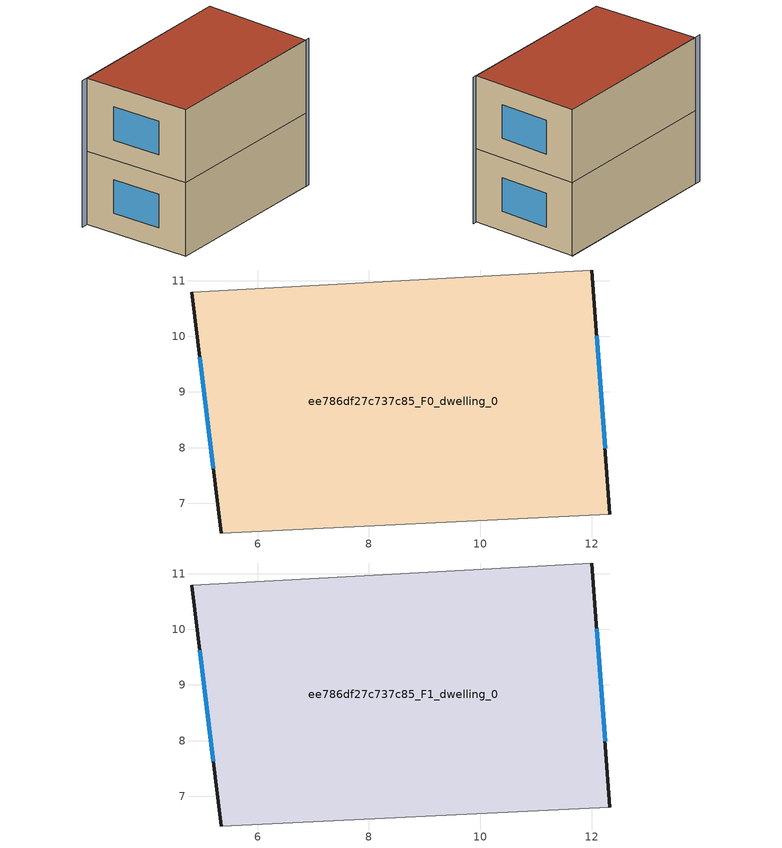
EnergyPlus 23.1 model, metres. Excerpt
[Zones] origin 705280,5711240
ee786df27c737c85_F0_dwelling_0
 floor ground (EU_floor_Construction): 12,11.19 12.33,6.8 5.34,6.47 4.81,10.79 z0
 wall outside (EU_wall_Construction): 4.81,10.79 5.34,6.47 / 12.33,6.8 12,11.19 z0:3
 wall adiabatic (EU_wall_Construction): 12,11.19 4.81,10.79 / 5.34,6.47 12.33,6.8 z0:3
 window (EU_Window_Construction): 4.96,9.62 5.2,7.63 / 12.24,7.99 12.09,10.01 z0.81:2.19
ee786df27c737c85_F1_dwelling_0
 floor to ee786df27c737c85_F0_dwelling_0 (EU_floor_Construction): 12,11.19 12.33,6.8 5.34,6.47 4.81,10.79 z3
 wall outside (EU_wall_Construction): 4.81,10.79 5.34,6.47 / 12.33,6.8 12,11.19 z3:6
 wall adiabatic (EU_wall_Construction): 12,11.19 4.81,10.79 / 5.34,6.47 12.33,6.8 z3:6
 window (EU_Window_Construction): 4.96,9.62 5.2,7.63 / 12.24,7.99 12.09,10.01 z3.81:5.19
 roof outside (EU_roof_Construction): 12.33,6.8 12,11.19 4.81,10.79 5.34,6.47 z6
shading: 5.34,6.47 12.48,6.81 / 12,11.19 4.55,10.77 z0:6
[Building]
EU S2 Campaign: North Axis=0; Terrain=City; Solar Distribution=FullExterior
[Site:Location]
London: Latitude=51.5; Longitude=-0.5; Time Zone=0; Elevation=25
[SizingPeriod:WeatherFileDays]
AnnualSizingPeriod: Begin Month=1; Begin Day of Month=1; End Month=12; End Day of Month=31; Day of Week for Start Day=Monday; Use Weather File Daylight Saving Period=No; Use Weather File Rain and Snow Indicators=No
[MATERIAL]
EU_InternalMass_Material: Roughness=MediumRough; Thickness=0.1; Conductivity=1; Density=1800; Specific Heat=900; Thermal Absorptance=0.9; Solar Absorptance=0.7; Visible Absorptance=0.7
[MATERIAL:NOMASS] Roughness=MediumRough; Thermal Absorptance=0.9; Solar Absorptance=0.7; Visible Absorptance=0.7
Name | Thermal Resistance
EU_wall_NoMass | 0.555556
EU_roof_NoMass | 0.510204
EU_floor_NoMass | 1.68919
[WINDOWMATERIAL:SIMPLEGLAZINGSYSTEM]
EU_Window_SimpleGlazing: UFactor=3.96; Solar Heat Gain Coefficient=0.85; Visible Transmittance=0.85
[CONSTRUCTION]
EU_wall_Construction: EU_wall_NoMass
EU_roof_Construction: EU_roof_NoMass
EU_floor_Construction: EU_floor_NoMass
EU_Window_Construction: EU_Window_SimpleGlazing
EU_InternalMass_Construction: EU_InternalMass_Material
[ZONE] Type=1; Multiplier=1; Ceiling Height=autocalculate; Volume=93.0381; Floor Area=autocalculate; Part of Total Floor Area=Yes
ee786df27c737c85_F0_dwelling_0; ee786df27c737c85_F1_dwelling_0
[INTERNALMASS] Construction=EU_InternalMass_Construction; Surface Area=31.0124
Name | Zone or ZoneList
ee786df27c737c85_F0_dwelling_0_EU_InternalMass | ee786df27c737c85_F0_dwelling_0
ee786df27c737c85_F1_dwelling_0_EU_InternalMass | ee786df27c737c85_F1_dwelling_0
[OTHEREQUIPMENT] Fuel Type=Electricity; Design Level Calculation Method=Watts/Area; Power per Zone Floor Area=1; Fraction Latent=0; Fraction Radiant=0; Fraction Lost=0; Carbon Dioxide Generation Rate=0; EndUse Subcategory=EU_Step8_InternalGains
Name | Zone or ZoneList or Space or SpaceList | Schedule
EU_Step8_InternalGain_ee786df27c737c85_F0_dwelling_0_f000 | ee786df27c737c85_F0_dwelling_0 | EU_Step8_GainSchedule_ee786df27c737c85_F0_dwelling_0_f000
EU_Step8_InternalGain_ee786df27c737c85_F1_dwelling_0_f000 | ee786df27c737c85_F1_dwelling_0 | EU_Step8_GainSchedule_ee786df27c737c85_F1_dwelling_0_f000
[ZONEVENTILATION:DESIGNFLOWRATE] Schedule=EU_AlwaysOn; Design Flow Rate Calculation Method=AirChanges/Hour; Air Changes per Hour=0.48; Ventilation Type=Natural; Fan Pressure Rise=0; Fan Total Efficiency=1; Constant Term Coefficient=1; Temperature Term Coefficient=0; Velocity Term Coefficient=0; Velocity Squared Term Coefficient=0; Minimum Indoor Temperature=-100; Maximum Indoor Temperature=100; Delta Temperature=-100; Minimum Outdoor Temperature=-100; Maximum Outdoor Temperature=100; Maximum Wind Speed=40
Name | Zone or ZoneList or Space or SpaceList
EU_ConstantAir_ee786df27c737c85_F0_dwelling_0 | ee786df27c737c85_F0_dwelling_0
EU_ConstantAir_ee786df27c737c85_F1_dwelling_0 | ee786df27c737c85_F1_dwelling_0
[HVACTEMPLATE:THERMOSTAT] Constant Heating Setpoint=20; Constant Cooling Setpoint=50
EU_HeatOnly_ee786df27c737c85_F0_dwelling_0; EU_HeatOnly_ee786df27c737c85_F1_dwelling_0
[HVACTEMPLATE:ZONE:IDEALLOADSAIRSYSTEM] System Availability Schedule=EU_AlwaysOn; Maximum Heating Supply Air Temperature=50; Minimum Cooling Supply Air Temperature=13; Maximum Heating Supply Air Humidity Ratio=0.0156; Minimum Cooling Supply Air Humidity Ratio=0.0077; Heating Limit=NoLimit; Cooling Limit=NoLimit; Heating Availability Schedule=EU_AlwaysOn; Cooling Availability Schedule=EU_CoolingOff; Dehumidification Control Type=ConstantSensibleHeatRatio; Cooling Sensible Heat Ratio=0.7; Dehumidification Setpoint=60; Humidification Control Type=None; Humidification Setpoint=30; Outdoor Air Method=None; Outdoor Air Flow Rate per Person=0.00944; Outdoor Air Flow Rate per Zone Floor Area=0; Outdoor Air Flow Rate per Zone=0; Demand Controlled Ventilation Type=None; Outdoor Air Economizer Type=NoEconomizer; Heat Recovery Type=None; Sensible Heat Recovery Effectiveness=0.7; Latent Heat Recovery Effectiveness=0.65
Name | Template Thermostat
ee786df27c737c85_F0_dwelling_0 | EU_HeatOnly_ee786df27c737c85_F0_dwelling_0
ee786df27c737c85_F1_dwelling_0 | EU_HeatOnly_ee786df27c737c85_F1_dwelling_0
[SIZING:ZONE] Zone Cooling Design Supply Air Temperature Input Method=SupplyAirTemperature; Zone Cooling Design Supply Air Temperature=13; Zone Heating Design Supply Air Temperature Input Method=SupplyAirTemperature; Zone Heating Design Supply Air Temperature=50; Zone Cooling Design Supply Air Humidity Ratio=0.008; Zone Heating Design Supply Air Humidity Ratio=0.008; Cooling Design Air Flow Method=DesignDay; Cooling Design Air Flow Rate=0; Cooling Minimum Air Flow per Zone Floor Area=0.000762; Cooling Minimum Air Flow=0; Cooling Minimum Air Flow Fraction=0.2; Heating Design Air Flow Method=DesignDay; Heating Design Air Flow Rate=0; Heating Maximum Air Flow per Zone Floor Area=0.002032; Heating Maximum Air Flow=0.141576; Heating Maximum Air Flow Fraction=0.3; Account for Dedicated Outdoor Air System=No; Dedicated Outdoor Air System Control Strategy=NeutralSupplyAir; Dedicated Outdoor Air Low Setpoint Temperature for Design=autosize; Dedicated Outdoor Air High Setpoint Temperature for Design=autosize; Zone Load Sizing Method=Sensible Load Only No Latent Load; Zone Latent Cooling Design Supply Air Humidity Ratio Input Method=HumidityRatioDifference; Zone Cooling Design Supply Air Humidity Ratio Difference=0.005; Zone Latent Heating Design Supply Air Humidity Ratio Input Method=HumidityRatioDifference; Zone Humidification Design Supply Air Humidity Ratio Difference=0.005
ee786df27c737c85_F0_dwelling_0; ee786df27c737c85_F1_dwelling_0
[SCHEDULE:CONSTANT]
Name | Hourly Value
EU_AlwaysOn | 1
EU_CoolingOff | 0
[SCHEDULE:FILE] Column Number=1; Rows to Skip at Top=0; Number of Hours of Data=8760; Column Separator=Comma; Interpolate to Timestep=No; Minutes per Item=60; Adjust Schedule for Daylight Savings=Yes
Name | File
EU_Step8_GainSchedule_ee786df27c737c85_F0_dwelling_0_f000 | ../../schedules/ee786df27c737c85/ee786df27c737c85_F0_dwelling_0_f000_gain.csv
EU_Step8_GainSchedule_ee786df27c737c85_F1_dwelling_0_f000 | ../../schedules/ee786df27c737c85/ee786df27c737c85_F1_dwelling_0_f000_gain.csv
